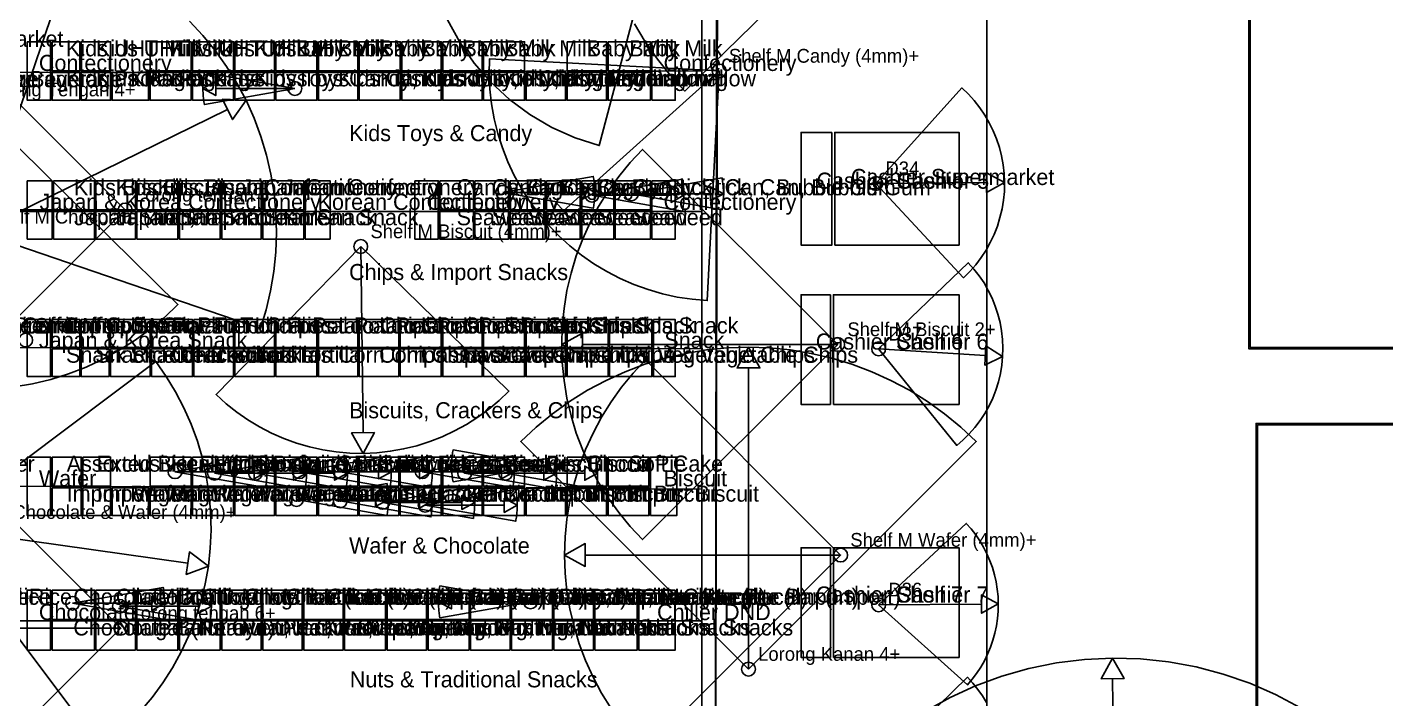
# Model space of a CAD drawing. Header units: metres. Extents: x 0 to 119, y 0 to 107.
# Drawn here: x 48.21 to 77.74, y 35.76 to 50.37 of the extents above; entities that cross this region are included whole.
import ezdxf

# ---------------------------------------------------------------- set-up
doc = ezdxf.new("R2010")
doc.units = ezdxf.units.M
for name, color, linetype, true_color in [('CAMERA_RANGE', 7, 'Continuous', 0x07c1ff), ('CAMERAS', 7, 'Continuous', 0x99d334), ('CAMERAS_PLANNED', 7, 'Continuous', 0xf8bd38), ('LABELS', 7, 'Continuous', 0xffffff), ('SHELVES', 7, 'Continuous', 0xb8a394), ('ZONES', 7, 'Continuous', 0xf8bd38)]:
    doc.layers.add(name, color=color, linetype=linetype, true_color=true_color)

msp = doc.modelspace()

# ---------------------------------------------------------------- linework, layer by layer
at = {"layer": 'CAMERA_RANGE', "color": 2}
for p, q in [((63.25, 49.417), (59.869, 46.373)), ((54.028, 49.036), (52.308, 49.036)), ((47.128, 45.919), (52.561, 48.581)), ((66.653, 46.969), (69.061, 46.99)), ((58.544, 46.778), (60.264, 46.778)), ((60.484, 46.714), (62.204, 46.714)), ((61.342, 46.746), (63.062, 46.746)), ((50.339, 46.396), (43.789, 46.396)), ((55.459, 45.601), (55.509, 41.552)), ((65.826, 43.471), (60.276, 43.471)), ((66.716, 43.375), (69.034, 43.229)), ((63.886, 36.411), (63.886, 42.961)), ((59.434, 40.831), (57.714, 40.831)), ((51.421, 40.704), (53.141, 40.704)), ((52.279, 40.672), (53.999, 40.672)), ((53.17, 40.672), (54.89, 40.672)), ((54.124, 40.704), (55.844, 40.704)), ((55.014, 40.704), (56.734, 40.704)), ((56.795, 40.704), (58.515, 40.704)), ((57.717, 40.672), (59.437, 40.672)), ((58.607, 40.672), (60.327, 40.672)), ((54.06, 40.1), (55.78, 40.1)), ((55.014, 40.068), (56.734, 40.068)), ((55.936, 40.036), (57.656, 40.036)), ((56.858, 39.973), (58.578, 39.973)), ((46.205, 39.496), (51.7, 38.714)), ((65.89, 38.891), (60.34, 38.891)), ((49.195, 37.842), (50.915, 37.842)), ((59.148, 37.874), (57.428, 37.874)), ((66.716, 37.81), (68.952, 37.826)), ((50.212, 37.778), (51.932, 37.778)), ((50.244, 37.301), (43.694, 37.301)), ((71.868, 28.652), (71.802, 36.202))]:
    msp.add_line(p, q, dxfattribs=at)
for points in [[(61.407, 50.444), (61.644, 50.052), (61.906, 49.676), (62.193, 49.318), (62.502, 48.98), (67.511, 53.869)], [(57.344, 50.526), (57.609, 50.041), (57.925, 49.588), (58.288, 49.172), (58.693, 48.797), (59.137, 48.468), (59.614, 48.189), (60.118, 47.963), (60.644, 47.794), (61.946, 52.724)], [(49.233, 52.069), (47.128, 45.919), (53.277, 43.814), (53.402, 44.22), (53.499, 44.634), (53.57, 45.054), (53.613, 45.477), (53.628, 45.902), (53.615, 46.327), (53.574, 46.751), (53.506, 47.171), (53.411, 47.585), (53.288, 47.992), (53.139, 48.391), (52.965, 48.779), (52.765, 49.154), (52.542, 49.516), (52.295, 49.863), (52.026, 50.192), (51.736, 50.503)], [(45.39, 41.446), (50.339, 46.396), (45.39, 51.346)], [(47.927, 42.546), (48.327, 42.616), (48.721, 42.711), (49.108, 42.832), (49.487, 42.979), (49.855, 43.149), (50.211, 43.344), (50.553, 43.561), (50.881, 43.8), (51.192, 44.06), (51.486, 44.34), (47.064, 48.686)], [(61.647, 34.649), (65.89, 38.891), (61.647, 43.134), (61.379, 42.847), (61.129, 42.544), (60.901, 42.225), (60.693, 41.891), (60.508, 41.545), (60.346, 41.188), (60.208, 40.82), (60.094, 40.444), (60.005, 40.062), (59.941, 39.675), (59.902, 39.284), (59.89, 38.891), (59.902, 38.499), (59.941, 38.108), (60.005, 37.721), (60.094, 37.338), (60.208, 36.963), (60.346, 36.595), (60.508, 36.238), (60.693, 35.891), (60.901, 35.558)], [(50.675, 35.493), (50.927, 35.793), (51.159, 36.11), (51.37, 36.441), (51.559, 36.786), (51.724, 37.142), (51.866, 37.508), (51.984, 37.882), (52.078, 38.263), (52.146, 38.65), (52.188, 39.041), (52.205, 39.433), (52.196, 39.825), (52.162, 40.216), (52.102, 40.604), (52.017, 40.988), (51.907, 41.365), (51.772, 41.734), (51.614, 42.093), (51.433, 42.441), (51.229, 42.777), (51.004, 43.098), (46.205, 39.496), (49.808, 34.697)], [(45.294, 32.352), (50.244, 37.301), (45.294, 42.251)], [(75.883, 35.571), (75.344, 35.857), (74.784, 36.102), (74.207, 36.302), (73.617, 36.458), (73.016, 36.569), (72.409, 36.634), (71.798, 36.651), (71.188, 36.623), (70.582, 36.548), (69.983, 36.427), (69.396, 36.26), (68.823, 36.049), (68.267, 35.796), (67.733, 35.5)], [(69.061, 35.683), (68.97, 35.83), (68.871, 35.971), (68.762, 36.106), (68.645, 36.233), (66.716, 34.344)]]:
    msp.add_lwpolyline(points, dxfattribs=at)
for points in [[(63.25, 49.417), (58.257, 49.679), (58.251, 49.352), (58.266, 49.025), (58.302, 48.7), (58.359, 48.378), (58.438, 48.06), (58.537, 47.748), (58.656, 47.443), (58.795, 47.147), (58.953, 46.861), (59.13, 46.585), (59.324, 46.322), (59.534, 46.072), (59.761, 45.836), (60.003, 45.615), (60.259, 45.411), (60.527, 45.224), (60.807, 45.055), (61.098, 44.904), (61.397, 44.773), (61.705, 44.662), (62.019, 44.571), (62.339, 44.501), (62.663, 44.452), (62.989, 44.424)], [(54.028, 49.036), (52.059, 49.383), (52.054, 49.354), (52.049, 49.325), (52.045, 49.297), (52.042, 49.268), (52.039, 49.239), (52.036, 49.21), (52.033, 49.181), (52.032, 49.152), (52.03, 49.123), (52.029, 49.094), (52.028, 49.065), (52.028, 49.036), (52.028, 49.007), (52.029, 48.977), (52.03, 48.948), (52.032, 48.919), (52.033, 48.89), (52.036, 48.861), (52.039, 48.832), (52.042, 48.803), (52.045, 48.775), (52.049, 48.746), (52.054, 48.717), (52.059, 48.688)], [(52.028, 49.036), (52.308, 48.882), (52.308, 49.19)], [(66.653, 46.969), (68.562, 44.921), (68.699, 45.058), (68.826, 45.203), (68.943, 45.358), (69.049, 45.52), (69.143, 45.688), (69.225, 45.863), (69.296, 46.044), (69.353, 46.228), (69.398, 46.416), (69.429, 46.607), (69.448, 46.8), (69.453, 46.993), (69.444, 47.186), (69.423, 47.378), (69.388, 47.569), (69.34, 47.756), (69.279, 47.94), (69.206, 48.119), (69.12, 48.292), (69.023, 48.459), (68.914, 48.619), (68.795, 48.772), (68.666, 48.915), (68.526, 49.049)], [(52.965, 48.779), (52.452, 48.803), (52.67, 48.359)], [(65.826, 43.471), (61.583, 47.713), (61.315, 47.427), (61.066, 47.123), (60.837, 46.804), (60.63, 46.471), (60.445, 46.124), (60.283, 45.767), (60.144, 45.399), (60.03, 45.024), (59.941, 44.641), (59.877, 44.254), (59.839, 43.863), (59.826, 43.471), (59.839, 43.078), (59.877, 42.687), (59.941, 42.3), (60.03, 41.918), (60.144, 41.542), (60.283, 41.174), (60.445, 40.817), (60.63, 40.471), (60.837, 40.137), (61.066, 39.818), (61.315, 39.515), (61.583, 39.228)], [(58.544, 46.778), (60.513, 46.431), (60.518, 46.459), (60.523, 46.488), (60.527, 46.517), (60.53, 46.546), (60.533, 46.575), (60.536, 46.603), (60.539, 46.632), (60.54, 46.662), (60.542, 46.691), (60.543, 46.72), (60.544, 46.749), (60.544, 46.778), (60.544, 46.807), (60.543, 46.836), (60.542, 46.865), (60.54, 46.894), (60.539, 46.923), (60.536, 46.952), (60.533, 46.981), (60.53, 47.01), (60.527, 47.039), (60.523, 47.068), (60.518, 47.096), (60.513, 47.125)], [(60.484, 46.714), (62.453, 46.367), (62.458, 46.396), (62.462, 46.424), (62.466, 46.453), (62.47, 46.482), (62.473, 46.511), (62.476, 46.54), (62.478, 46.569), (62.48, 46.598), (62.482, 46.627), (62.483, 46.656), (62.483, 46.685), (62.484, 46.714), (62.483, 46.743), (62.483, 46.772), (62.482, 46.801), (62.48, 46.83), (62.478, 46.86), (62.476, 46.889), (62.473, 46.917), (62.47, 46.946), (62.466, 46.975), (62.462, 47.004), (62.458, 47.033), (62.453, 47.061)], [(61.342, 46.746), (63.312, 46.399), (63.317, 46.427), (63.321, 46.456), (63.325, 46.485), (63.329, 46.514), (63.332, 46.543), (63.335, 46.572), (63.337, 46.601), (63.339, 46.63), (63.34, 46.659), (63.341, 46.688), (63.342, 46.717), (63.342, 46.746), (63.342, 46.775), (63.341, 46.804), (63.34, 46.833), (63.339, 46.862), (63.337, 46.891), (63.335, 46.92), (63.332, 46.949), (63.329, 46.978), (63.325, 47.007), (63.321, 47.036), (63.317, 47.065), (63.312, 47.093)], [(69.453, 46.993), (69.059, 47.205), (69.063, 46.774)], [(60.544, 46.778), (60.264, 46.932), (60.264, 46.624)], [(62.484, 46.714), (62.204, 46.868), (62.204, 46.56)], [(63.342, 46.746), (63.062, 46.9), (63.062, 46.592)], [(59.534, 46.072), (60.035, 46.189), (59.703, 46.557)], [(55.459, 45.601), (52.316, 42.381), (52.534, 42.182), (52.764, 41.998), (53.005, 41.829), (53.257, 41.677), (53.518, 41.541), (53.788, 41.423), (54.065, 41.323), (54.348, 41.241), (54.635, 41.177), (54.926, 41.133), (55.22, 41.108), (55.514, 41.102), (55.808, 41.115), (56.101, 41.147), (56.391, 41.199), (56.677, 41.269), (56.958, 41.358), (57.232, 41.465), (57.499, 41.59), (57.757, 41.732), (58.005, 41.89), (58.242, 42.065), (58.467, 42.254), (58.68, 42.458)], [(66.716, 43.375), (68.412, 41.274), (68.553, 41.396), (68.685, 41.527), (68.808, 41.668), (68.921, 41.816), (69.023, 41.972), (69.115, 42.135), (69.194, 42.303), (69.263, 42.477), (69.319, 42.655), (69.362, 42.836), (69.393, 43.02), (69.411, 43.206), (69.416, 43.392), (69.409, 43.578), (69.388, 43.764), (69.355, 43.947), (69.309, 44.128), (69.251, 44.305), (69.181, 44.478), (69.099, 44.646), (69.006, 44.807), (68.901, 44.962), (68.786, 45.109), (68.662, 45.247)], [(59.826, 43.471), (60.276, 43.223), (60.276, 43.718)], [(63.886, 36.411), (68.836, 41.361), (68.502, 41.674), (68.148, 41.964), (67.775, 42.231), (67.386, 42.473), (66.982, 42.689), (66.565, 42.878), (66.136, 43.04), (65.698, 43.172), (65.252, 43.276), (64.8, 43.351), (64.344, 43.396), (63.886, 43.411), (63.428, 43.396), (62.973, 43.351), (62.521, 43.276), (62.074, 43.172), (61.636, 43.04), (61.207, 42.878), (60.79, 42.689), (60.386, 42.473), (59.997, 42.231), (59.625, 41.964), (59.271, 41.674), (58.936, 41.361)], [(63.886, 43.411), (63.639, 42.961), (64.134, 42.961)], [(69.411, 43.206), (69.047, 43.437), (69.021, 43.022)], [(55.514, 41.102), (55.756, 41.555), (55.261, 41.548)], [(51.421, 40.704), (53.39, 40.357), (53.395, 40.385), (53.399, 40.414), (53.403, 40.443), (53.407, 40.472), (53.41, 40.501), (53.413, 40.53), (53.415, 40.559), (53.417, 40.588), (53.419, 40.617), (53.42, 40.646), (53.42, 40.675), (53.421, 40.704), (53.42, 40.733), (53.42, 40.762), (53.419, 40.791), (53.417, 40.82), (53.415, 40.849), (53.413, 40.878), (53.41, 40.907), (53.407, 40.936), (53.403, 40.965), (53.399, 40.994), (53.395, 41.023), (53.39, 41.051)], [(54.124, 40.704), (56.093, 40.357), (56.098, 40.385), (56.102, 40.414), (56.106, 40.443), (56.11, 40.472), (56.113, 40.501), (56.116, 40.53), (56.118, 40.559), (56.12, 40.588), (56.122, 40.617), (56.123, 40.646), (56.123, 40.675), (56.124, 40.704), (56.123, 40.733), (56.123, 40.762), (56.122, 40.791), (56.12, 40.82), (56.118, 40.849), (56.116, 40.878), (56.113, 40.907), (56.11, 40.936), (56.106, 40.965), (56.102, 40.994), (56.098, 41.023), (56.093, 41.051)], [(55.014, 40.704), (56.984, 40.357), (56.988, 40.385), (56.993, 40.414), (56.997, 40.443), (57, 40.472), (57.004, 40.501), (57.006, 40.53), (57.009, 40.559), (57.011, 40.588), (57.012, 40.617), (57.013, 40.646), (57.014, 40.675), (57.014, 40.704), (57.014, 40.733), (57.013, 40.762), (57.012, 40.791), (57.011, 40.82), (57.009, 40.849), (57.006, 40.878), (57.004, 40.907), (57, 40.936), (56.997, 40.965), (56.993, 40.994), (56.988, 41.023), (56.984, 41.051)], [(56.795, 40.704), (58.764, 40.357), (58.769, 40.385), (58.774, 40.414), (58.778, 40.443), (58.781, 40.472), (58.784, 40.501), (58.787, 40.53), (58.79, 40.559), (58.791, 40.588), (58.793, 40.617), (58.794, 40.646), (58.795, 40.675), (58.795, 40.704), (58.795, 40.733), (58.794, 40.762), (58.793, 40.791), (58.791, 40.82), (58.79, 40.849), (58.787, 40.878), (58.784, 40.907), (58.781, 40.936), (58.778, 40.965), (58.774, 40.994), (58.769, 41.023), (58.764, 41.051)], [(59.434, 40.831), (57.465, 41.178), (57.46, 41.15), (57.455, 41.121), (57.451, 41.092), (57.448, 41.063), (57.445, 41.034), (57.442, 41.006), (57.439, 40.977), (57.438, 40.947), (57.436, 40.918), (57.435, 40.889), (57.434, 40.86), (57.434, 40.831), (57.434, 40.802), (57.435, 40.773), (57.436, 40.744), (57.438, 40.715), (57.439, 40.686), (57.442, 40.657), (57.445, 40.628), (57.448, 40.599), (57.451, 40.57), (57.455, 40.541), (57.46, 40.513), (57.465, 40.484)], [(52.279, 40.672), (54.249, 40.325), (54.254, 40.354), (54.258, 40.382), (54.262, 40.411), (54.266, 40.44), (54.269, 40.469), (54.272, 40.498), (54.274, 40.527), (54.276, 40.556), (54.277, 40.585), (54.278, 40.614), (54.279, 40.643), (54.279, 40.672), (54.279, 40.701), (54.278, 40.73), (54.277, 40.759), (54.276, 40.788), (54.274, 40.818), (54.272, 40.847), (54.269, 40.875), (54.266, 40.904), (54.262, 40.933), (54.258, 40.962), (54.254, 40.991), (54.249, 41.019)], [(53.421, 40.704), (53.141, 40.858), (53.141, 40.55)], [(53.17, 40.672), (55.139, 40.325), (55.144, 40.354), (55.148, 40.382), (55.152, 40.411), (55.156, 40.44), (55.159, 40.469), (55.162, 40.498), (55.164, 40.527), (55.166, 40.556), (55.168, 40.585), (55.169, 40.614), (55.169, 40.643), (55.17, 40.672), (55.169, 40.701), (55.169, 40.73), (55.168, 40.759), (55.166, 40.788), (55.164, 40.818), (55.162, 40.847), (55.159, 40.875), (55.156, 40.904), (55.152, 40.933), (55.148, 40.962), (55.144, 40.991), (55.139, 41.019)], [(54.279, 40.672), (53.999, 40.826), (53.999, 40.518)], [(55.17, 40.672), (54.89, 40.826), (54.89, 40.518)], [(56.124, 40.704), (55.844, 40.858), (55.844, 40.55)], [(57.014, 40.704), (56.734, 40.858), (56.734, 40.55)], [(57.434, 40.831), (57.714, 40.677), (57.714, 40.985)], [(57.717, 40.672), (59.687, 40.325), (59.691, 40.354), (59.696, 40.382), (59.7, 40.411), (59.703, 40.44), (59.707, 40.469), (59.709, 40.498), (59.712, 40.527), (59.714, 40.556), (59.715, 40.585), (59.716, 40.614), (59.717, 40.643), (59.717, 40.672), (59.717, 40.701), (59.716, 40.73), (59.715, 40.759), (59.714, 40.788), (59.712, 40.818), (59.709, 40.847), (59.707, 40.875), (59.703, 40.904), (59.7, 40.933), (59.696, 40.962), (59.691, 40.991), (59.687, 41.019)], [(58.795, 40.704), (58.515, 40.858), (58.515, 40.55)], [(58.607, 40.672), (60.577, 40.325), (60.582, 40.354), (60.586, 40.382), (60.59, 40.411), (60.594, 40.44), (60.597, 40.469), (60.6, 40.498), (60.602, 40.527), (60.604, 40.556), (60.605, 40.585), (60.607, 40.614), (60.607, 40.643), (60.607, 40.672), (60.607, 40.701), (60.607, 40.73), (60.605, 40.759), (60.604, 40.788), (60.602, 40.818), (60.6, 40.847), (60.597, 40.875), (60.594, 40.904), (60.59, 40.933), (60.586, 40.962), (60.582, 40.991), (60.577, 41.019)], [(59.717, 40.672), (59.437, 40.826), (59.437, 40.518)], [(60.607, 40.672), (60.327, 40.826), (60.327, 40.518)], [(54.06, 40.1), (56.03, 39.753), (56.034, 39.781), (56.039, 39.81), (56.043, 39.839), (56.046, 39.868), (56.05, 39.897), (56.052, 39.925), (56.055, 39.954), (56.057, 39.984), (56.058, 40.013), (56.059, 40.042), (56.06, 40.071), (56.06, 40.1), (56.06, 40.129), (56.059, 40.158), (56.058, 40.187), (56.057, 40.216), (56.055, 40.245), (56.052, 40.274), (56.05, 40.303), (56.046, 40.332), (56.043, 40.361), (56.039, 40.39), (56.034, 40.418), (56.03, 40.447)], [(55.014, 40.068), (56.984, 39.721), (56.988, 39.749), (56.993, 39.778), (56.997, 39.807), (57, 39.836), (57.004, 39.865), (57.006, 39.894), (57.009, 39.923), (57.011, 39.952), (57.012, 39.981), (57.013, 40.01), (57.014, 40.039), (57.014, 40.068), (57.014, 40.097), (57.013, 40.126), (57.012, 40.155), (57.011, 40.184), (57.009, 40.213), (57.006, 40.242), (57.004, 40.271), (57, 40.3), (56.997, 40.329), (56.993, 40.358), (56.988, 40.387), (56.984, 40.415)], [(56.06, 40.1), (55.78, 40.254), (55.78, 39.946)], [(55.936, 40.036), (57.906, 39.689), (57.911, 39.718), (57.915, 39.746), (57.919, 39.775), (57.923, 39.804), (57.926, 39.833), (57.929, 39.862), (57.931, 39.891), (57.933, 39.92), (57.934, 39.949), (57.935, 39.978), (57.936, 40.007), (57.936, 40.036), (57.936, 40.065), (57.935, 40.094), (57.934, 40.123), (57.933, 40.152), (57.931, 40.182), (57.929, 40.211), (57.926, 40.239), (57.923, 40.268), (57.919, 40.297), (57.915, 40.326), (57.911, 40.355), (57.906, 40.383)], [(57.014, 40.068), (56.734, 40.222), (56.734, 39.914)], [(56.858, 39.973), (58.828, 39.625), (58.833, 39.654), (58.837, 39.683), (58.841, 39.712), (58.845, 39.74), (58.848, 39.769), (58.851, 39.798), (58.853, 39.827), (58.855, 39.856), (58.856, 39.885), (58.858, 39.914), (58.858, 39.944), (58.858, 39.973), (58.858, 40.002), (58.858, 40.031), (58.856, 40.06), (58.855, 40.089), (58.853, 40.118), (58.851, 40.147), (58.848, 40.176), (58.845, 40.205), (58.841, 40.234), (58.837, 40.262), (58.833, 40.291), (58.828, 40.32)], [(57.936, 40.036), (57.656, 40.19), (57.656, 39.882)], [(58.858, 39.973), (58.578, 40.127), (58.578, 39.819)], [(66.716, 37.81), (68.646, 36.067), (68.75, 36.19), (68.846, 36.318), (68.934, 36.453), (69.013, 36.592), (69.084, 36.736), (69.146, 36.885), (69.199, 37.037), (69.242, 37.191), (69.275, 37.349), (69.299, 37.508), (69.312, 37.668), (69.316, 37.828), (69.31, 37.989), (69.294, 38.149), (69.268, 38.307), (69.233, 38.464), (69.188, 38.618), (69.133, 38.769), (69.069, 38.917), (68.996, 39.06), (68.915, 39.199), (68.825, 39.332), (68.727, 39.459), (68.621, 39.58)], [(59.89, 38.891), (60.34, 38.644), (60.34, 39.139)], [(52.146, 38.65), (51.735, 38.959), (51.665, 38.469)], [(49.195, 37.842), (51.164, 37.495), (51.169, 37.523), (51.173, 37.552), (51.177, 37.581), (51.181, 37.61), (51.184, 37.639), (51.187, 37.668), (51.189, 37.697), (51.191, 37.726), (51.193, 37.755), (51.194, 37.784), (51.194, 37.813), (51.195, 37.842), (51.194, 37.871), (51.194, 37.9), (51.193, 37.929), (51.191, 37.958), (51.189, 37.987), (51.187, 38.016), (51.184, 38.045), (51.181, 38.074), (51.177, 38.103), (51.173, 38.132), (51.169, 38.161), (51.164, 38.189)], [(50.212, 37.778), (52.182, 37.431), (52.187, 37.46), (52.191, 37.489), (52.195, 37.517), (52.199, 37.546), (52.202, 37.575), (52.205, 37.604), (52.207, 37.633), (52.209, 37.662), (52.21, 37.691), (52.211, 37.72), (52.212, 37.749), (52.212, 37.778), (52.212, 37.807), (52.211, 37.837), (52.21, 37.866), (52.209, 37.895), (52.207, 37.924), (52.205, 37.953), (52.202, 37.982), (52.199, 38.011), (52.195, 38.039), (52.191, 38.068), (52.187, 38.097), (52.182, 38.126)], [(59.148, 37.874), (57.178, 38.221), (57.174, 38.192), (57.169, 38.164), (57.165, 38.135), (57.162, 38.106), (57.158, 38.077), (57.156, 38.048), (57.153, 38.019), (57.151, 37.99), (57.15, 37.961), (57.149, 37.932), (57.148, 37.903), (57.148, 37.874), (57.148, 37.845), (57.149, 37.816), (57.15, 37.787), (57.151, 37.758), (57.153, 37.728), (57.156, 37.699), (57.158, 37.671), (57.162, 37.642), (57.165, 37.613), (57.169, 37.584), (57.174, 37.555), (57.178, 37.527)], [(51.195, 37.842), (50.915, 37.996), (50.915, 37.688)], [(52.212, 37.778), (51.932, 37.932), (51.932, 37.624)], [(57.148, 37.874), (57.428, 37.72), (57.428, 38.028)], [(69.316, 37.828), (68.951, 38.026), (68.954, 37.626)], [(71.798, 36.651), (71.555, 36.199), (72.05, 36.204)]]:
    msp.add_lwpolyline(points, close=True, dxfattribs=at)
at = {"layer": 'CAMERAS', "true_color": 0x99d334}
for centre in [(54.028, 49.036), (66.653, 46.969), (58.544, 46.778), (60.484, 46.714), (61.342, 46.746), (66.716, 43.375), (51.421, 40.704), (52.279, 40.672), (53.17, 40.672), (54.124, 40.704), (55.014, 40.704), (56.795, 40.704), (57.717, 40.672), (58.607, 40.672), (59.434, 40.831), (54.06, 40.1), (55.014, 40.068), (55.936, 40.036), (56.858, 39.973), (49.195, 37.842), (50.212, 37.778), (59.148, 37.874), (66.716, 37.81)]:
    msp.add_circle(centre, 0.15, dxfattribs=at)
at = {"layer": 'CAMERAS_PLANNED', "true_color": 0xf8bd38}
for centre in [(63.25, 49.417), (50.339, 46.396), (55.459, 45.601), (48.177, 43.566), (65.826, 43.471), (65.89, 38.891), (50.244, 37.301), (63.886, 36.411)]:
    msp.add_circle(centre, 0.15, dxfattribs=at)
at = {"layer": 'SHELVES', "true_color": 0x99d334}
for points in [[(48.209, 50.053), (48.718, 50.053), (48.718, 48.781), (48.209, 48.781), (48.209, 50.053)], [(48.749, 50.053), (48.749, 49.417), (49.354, 49.417), (49.354, 50.053), (48.749, 50.053)], [(49.385, 50.053), (49.385, 49.417), (50.021, 49.417), (50.021, 50.053), (49.385, 50.053)], [(50.88, 50.053), (50.88, 49.417), (51.77, 49.417), (51.77, 50.053), (50.88, 50.053)], [(51.802, 50.053), (51.802, 49.417), (52.693, 49.417), (52.693, 50.053), (51.802, 50.053)], [(52.724, 50.053), (52.724, 49.417), (53.583, 49.417), (53.583, 50.053), (52.724, 50.053)], [(53.615, 50.053), (53.615, 49.417), (54.505, 49.417), (54.505, 50.053), (53.615, 50.053)], [(54.537, 50.053), (54.537, 49.417), (55.396, 49.417), (55.396, 50.053), (54.537, 50.053)], [(55.427, 50.053), (55.427, 49.417), (56.318, 49.417), (56.318, 50.053), (55.427, 50.053)], [(56.35, 50.053), (56.35, 49.417), (57.208, 49.417), (57.208, 50.053), (56.35, 50.053)], [(57.24, 50.053), (57.24, 49.417), (58.099, 49.417), (58.099, 50.053), (57.24, 50.053)], [(58.13, 50.053), (58.13, 49.417), (59.021, 49.417), (59.021, 50.053), (58.13, 50.053)], [(59.943, 50.053), (59.943, 49.417), (60.802, 49.417), (60.802, 50.053), (59.943, 50.053)], [(60.833, 50.053), (60.833, 49.417), (61.756, 49.417), (61.756, 50.053), (60.833, 50.053)], [(61.787, 48.781), (61.787, 50.053), (62.296, 50.053), (62.296, 48.781), (61.787, 48.781)], [(48.749, 49.385), (48.749, 48.781), (49.354, 48.781), (49.354, 49.385), (48.749, 49.385)], [(49.385, 49.385), (49.385, 48.781), (50.021, 48.781), (50.021, 49.385), (49.385, 49.385)], [(50.053, 49.385), (50.053, 48.781), (50.848, 48.781), (50.848, 49.385), (50.053, 49.385)], [(50.88, 49.385), (50.88, 48.781), (51.77, 48.781), (51.77, 49.385), (50.88, 49.385)], [(51.802, 49.385), (51.802, 48.781), (52.693, 48.781), (52.693, 49.385), (51.802, 49.385)], [(52.724, 49.385), (52.724, 48.781), (53.583, 48.781), (53.583, 49.385), (52.724, 49.385)], [(54.537, 49.385), (54.537, 48.781), (55.396, 48.781), (55.396, 49.385), (54.537, 49.385)], [(55.427, 49.385), (55.427, 48.781), (56.318, 48.781), (56.318, 49.385), (55.427, 49.385)], [(56.35, 49.385), (56.35, 48.781), (57.208, 48.781), (57.208, 49.385), (56.35, 49.385)], [(57.24, 49.385), (57.24, 48.781), (58.099, 48.781), (58.099, 49.385), (57.24, 49.385)], [(58.13, 49.385), (58.13, 48.781), (59.021, 48.781), (59.021, 49.385), (58.13, 49.385)], [(59.053, 49.385), (59.053, 48.781), (59.911, 48.781), (59.911, 49.385), (59.053, 49.385)], [(59.943, 49.385), (59.943, 48.781), (60.802, 48.781), (60.802, 49.385), (59.943, 49.385)], [(60.833, 49.385), (60.833, 48.781), (61.756, 48.781), (61.756, 49.385), (60.833, 49.385)], [(65.699, 48.082), (65.699, 45.633), (65.031, 45.633), (65.031, 48.082), (65.699, 48.082)], [(48.209, 47.032), (48.749, 47.032), (48.749, 45.76), (48.209, 45.76), (48.209, 47.032)], [(48.781, 47.032), (48.781, 46.396), (49.672, 46.396), (49.672, 47.032), (48.781, 47.032)], [(49.703, 47.032), (49.703, 46.396), (50.562, 46.396), (50.562, 47.032), (49.703, 47.032)], [(50.594, 47.032), (50.594, 46.396), (51.484, 46.396), (51.484, 47.032), (50.594, 47.032)], [(51.516, 47.032), (51.516, 46.396), (52.406, 46.396), (52.406, 47.032), (51.516, 47.032)], [(52.438, 47.032), (52.438, 46.396), (53.297, 46.396), (53.297, 47.032), (52.438, 47.032)], [(53.329, 47.032), (53.329, 46.396), (54.219, 46.396), (54.219, 47.032), (53.329, 47.032)], [(54.251, 47.032), (54.791, 47.032), (54.791, 45.76), (54.251, 45.76), (54.251, 47.032)], [(56.636, 47.032), (57.145, 47.032), (57.145, 45.76), (56.636, 45.76), (56.636, 47.032)], [(57.176, 47.032), (57.176, 46.396), (57.908, 46.396), (57.908, 47.032), (57.176, 47.032)], [(58.703, 47.032), (58.703, 46.396), (59.466, 46.396), (59.466, 47.032), (58.703, 47.032)], [(60.992, 47.032), (60.992, 46.396), (61.756, 46.396), (61.756, 47.032), (60.992, 47.032)], [(61.787, 47.032), (62.296, 47.032), (62.296, 45.76), (61.787, 45.76), (61.787, 47.032)], [(48.781, 46.364), (48.781, 45.76), (49.672, 45.76), (49.672, 46.364), (48.781, 46.364)], [(49.703, 46.364), (49.703, 45.76), (50.562, 45.76), (50.562, 46.364), (49.703, 46.364)], [(50.594, 46.364), (50.594, 45.76), (51.484, 45.76), (51.484, 46.364), (50.594, 46.364)], [(51.516, 46.364), (51.516, 45.76), (52.406, 45.76), (52.406, 46.364), (51.516, 46.364)], [(52.438, 46.364), (52.438, 45.76), (53.297, 45.76), (53.297, 46.364), (52.438, 46.364)], [(53.329, 46.364), (53.329, 45.76), (54.219, 45.76), (54.219, 46.364), (53.329, 46.364)], [(57.176, 46.364), (57.176, 45.76), (57.908, 45.76), (57.908, 46.364), (57.176, 46.364)], [(57.94, 46.364), (57.94, 45.76), (58.671, 45.76), (58.671, 46.364), (57.94, 46.364)], [(58.703, 46.364), (58.703, 45.76), (59.466, 45.76), (59.466, 46.364), (58.703, 46.364)], [(59.498, 46.364), (59.498, 45.76), (60.229, 45.76), (60.229, 46.364), (59.498, 46.364)], [(60.261, 46.364), (60.261, 45.76), (60.961, 45.76), (60.961, 46.364), (60.261, 46.364)], [(60.992, 46.364), (60.992, 45.76), (61.756, 45.76), (61.756, 46.364), (60.992, 46.364)], [(65.667, 44.552), (65.667, 42.167), (65.031, 42.167), (65.031, 44.552), (65.667, 44.552)], [(48.209, 44.011), (48.718, 44.011), (48.718, 42.771), (48.209, 42.771), (48.209, 44.011)], [(48.749, 44.011), (48.749, 43.407), (49.354, 43.407), (49.354, 44.011), (48.749, 44.011)], [(49.385, 44.011), (49.385, 43.407), (49.99, 43.407), (49.99, 44.011), (49.385, 44.011)], [(50.021, 44.011), (50.021, 43.407), (50.88, 43.407), (50.88, 44.011), (50.021, 44.011)], [(50.912, 44.011), (50.912, 43.407), (51.802, 43.407), (51.802, 44.011), (50.912, 44.011)], [(51.834, 44.011), (51.834, 43.407), (52.693, 43.407), (52.693, 44.011), (51.834, 44.011)], [(52.724, 44.011), (52.724, 43.407), (53.583, 43.407), (53.583, 44.011), (52.724, 44.011)], [(53.615, 44.011), (53.615, 43.407), (54.505, 43.407), (54.505, 44.011), (53.615, 44.011)], [(54.537, 44.011), (54.537, 43.407), (55.396, 43.407), (55.396, 44.011), (54.537, 44.011)], [(55.427, 44.011), (55.427, 43.407), (56.286, 43.407), (56.286, 44.011), (55.427, 44.011)], [(56.318, 44.011), (56.318, 43.407), (57.208, 43.407), (57.208, 44.011), (56.318, 44.011)], [(57.24, 44.011), (57.24, 43.407), (58.099, 43.407), (58.099, 44.011), (57.24, 44.011)], [(58.13, 44.011), (58.13, 43.407), (59.021, 43.407), (59.021, 44.011), (58.13, 44.011)], [(59.053, 44.011), (59.053, 43.407), (59.911, 43.407), (59.911, 44.011), (59.053, 44.011)], [(59.943, 44.011), (59.943, 43.407), (60.833, 43.407), (60.833, 44.011), (59.943, 44.011)], [(60.865, 44.011), (60.865, 43.407), (61.787, 43.407), (61.787, 44.011), (60.865, 44.011)], [(61.819, 44.011), (61.819, 42.771), (62.296, 42.771), (62.296, 44.011), (61.819, 44.011)], [(48.749, 43.375), (48.749, 42.771), (49.354, 42.771), (49.354, 43.375), (48.749, 43.375)], [(49.385, 43.375), (49.385, 42.771), (49.99, 42.771), (49.99, 43.375), (49.385, 43.375)], [(50.021, 43.375), (50.021, 42.771), (50.88, 42.771), (50.88, 43.375), (50.021, 43.375)], [(50.912, 43.375), (50.912, 42.771), (51.802, 42.771), (51.802, 43.375), (50.912, 43.375)], [(51.834, 43.375), (51.834, 42.771), (52.693, 42.771), (52.693, 43.375), (51.834, 43.375)], [(52.724, 43.375), (52.724, 42.771), (53.583, 42.771), (53.583, 43.375), (52.724, 43.375)], [(53.615, 43.375), (53.615, 42.771), (54.505, 42.771), (54.505, 43.375), (53.615, 43.375)], [(54.537, 43.375), (54.537, 42.771), (55.396, 42.771), (55.396, 43.375), (54.537, 43.375)], [(55.427, 43.375), (55.427, 42.771), (56.286, 42.771), (56.286, 43.375), (55.427, 43.375)], [(56.318, 43.375), (56.318, 42.771), (57.208, 42.771), (57.208, 43.375), (56.318, 43.375)], [(57.24, 43.375), (57.24, 42.771), (58.099, 42.771), (58.099, 43.375), (57.24, 43.375)], [(58.13, 43.375), (58.13, 42.771), (59.021, 42.771), (59.021, 43.375), (58.13, 43.375)], [(59.053, 43.375), (59.053, 42.771), (59.911, 42.771), (59.911, 43.375), (59.053, 43.375)], [(59.943, 43.375), (59.943, 42.771), (60.833, 42.771), (60.833, 43.375), (59.943, 43.375)], [(60.865, 43.375), (60.865, 42.771), (61.787, 42.771), (61.787, 43.375), (60.865, 43.375)], [(48.209, 41.022), (48.718, 41.022), (48.718, 39.75), (48.209, 39.75), (48.209, 41.022)], [(48.749, 41.022), (48.749, 40.386), (49.385, 40.386), (49.385, 41.022), (48.749, 41.022)], [(49.417, 41.022), (49.417, 40.386), (50.021, 40.386), (50.021, 41.022), (49.417, 41.022)], [(55.427, 41.022), (55.427, 40.386), (56.286, 40.386), (56.286, 41.022), (55.427, 41.022)], [(59.943, 41.022), (59.943, 40.386), (60.802, 40.386), (60.802, 41.022), (59.943, 41.022)], [(60.833, 41.022), (60.833, 40.386), (61.724, 40.386), (61.724, 41.022), (60.833, 41.022)], [(61.756, 39.75), (61.756, 41.022), (62.328, 41.022), (62.328, 39.75), (61.756, 39.75)], [(48.749, 40.354), (48.749, 39.75), (49.385, 39.75), (49.385, 40.354), (48.749, 40.354)], [(49.417, 40.354), (49.417, 39.75), (50.021, 39.75), (50.021, 40.354), (49.417, 40.354)], [(50.053, 40.354), (50.053, 39.75), (50.848, 39.75), (50.848, 40.354), (50.053, 40.354)], [(50.88, 40.354), (50.88, 39.75), (51.77, 39.75), (51.77, 40.354), (50.88, 40.354)], [(51.802, 40.354), (51.802, 39.75), (52.693, 39.75), (52.693, 40.354), (51.802, 40.354)], [(52.724, 40.354), (52.724, 39.75), (53.583, 39.75), (53.583, 40.354), (52.724, 40.354)], [(57.24, 40.354), (57.24, 39.75), (58.099, 39.75), (58.099, 40.354), (57.24, 40.354)], [(58.13, 40.354), (58.13, 39.75), (59.021, 39.75), (59.021, 40.354), (58.13, 40.354)], [(59.053, 40.354), (59.053, 39.75), (59.911, 39.75), (59.911, 40.354), (59.053, 40.354)], [(59.943, 40.354), (59.943, 39.75), (60.802, 39.75), (60.802, 40.354), (59.943, 40.354)], [(60.833, 40.354), (60.833, 39.75), (61.724, 39.75), (61.724, 40.354), (60.833, 40.354)], [(65.667, 39.05), (65.667, 36.665), (65.031, 36.665), (65.031, 39.05), (65.667, 39.05)], [(48.209, 38.128), (48.209, 36.824), (48.718, 36.824), (48.718, 38.128), (48.209, 38.128)], [(50.594, 38.128), (50.594, 37.492), (51.484, 37.492), (51.484, 38.128), (50.594, 38.128)], [(51.516, 38.128), (51.516, 37.492), (52.406, 37.492), (52.406, 38.128), (51.516, 38.128)], [(52.438, 38.128), (52.438, 37.492), (53.297, 37.492), (53.297, 38.128), (52.438, 38.128)], [(53.329, 38.128), (53.329, 37.492), (54.187, 37.492), (54.187, 38.128), (53.329, 38.128)], [(54.219, 38.128), (54.219, 37.492), (55.078, 37.492), (55.078, 38.128), (54.219, 38.128)], [(55.109, 38.128), (55.109, 37.492), (56, 37.492), (56, 38.128), (55.109, 38.128)], [(56.032, 38.128), (56.032, 37.492), (56.89, 37.492), (56.89, 38.128), (56.032, 38.128)], [(56.922, 38.128), (56.922, 37.492), (57.812, 37.492), (57.812, 38.128), (56.922, 38.128)], [(57.844, 38.128), (57.844, 37.492), (58.703, 37.492), (58.703, 38.128), (57.844, 38.128)], [(59.657, 38.128), (59.657, 37.492), (60.515, 37.492), (60.515, 38.128), (59.657, 38.128)], [(60.547, 38.128), (60.547, 37.492), (61.469, 37.492), (61.469, 38.128), (60.547, 38.128)], [(62.296, 38.128), (62.296, 36.824), (61.501, 36.824), (61.501, 38.128), (62.296, 38.128)], [(48.749, 37.46), (48.749, 36.824), (49.672, 36.824), (49.672, 37.46), (48.749, 37.46)], [(49.703, 37.46), (49.703, 36.824), (50.562, 36.824), (50.562, 37.46), (49.703, 37.46)], [(50.594, 37.46), (50.594, 36.824), (51.484, 36.824), (51.484, 37.46), (50.594, 37.46)], [(51.516, 37.46), (51.516, 36.824), (52.406, 36.824), (52.406, 37.46), (51.516, 37.46)], [(52.438, 37.46), (52.438, 36.824), (53.297, 36.824), (53.297, 37.46), (52.438, 37.46)], [(53.329, 37.46), (53.329, 36.824), (54.187, 36.824), (54.187, 37.46), (53.329, 37.46)], [(54.219, 37.46), (54.219, 36.824), (55.078, 36.824), (55.078, 37.46), (54.219, 37.46)], [(55.109, 37.46), (55.109, 36.824), (56, 36.824), (56, 37.46), (55.109, 37.46)], [(56.032, 37.46), (56.032, 36.824), (56.89, 36.824), (56.89, 37.46), (56.032, 37.46)], [(56.922, 37.46), (56.922, 36.824), (57.812, 36.824), (57.812, 37.46), (56.922, 37.46)], [(57.844, 37.46), (57.844, 36.824), (58.703, 36.824), (58.703, 37.46), (57.844, 37.46)], [(58.735, 37.46), (58.735, 36.824), (59.625, 36.824), (59.625, 37.46), (58.735, 37.46)], [(59.657, 37.46), (59.657, 36.824), (60.515, 36.824), (60.515, 37.46), (59.657, 37.46)], [(60.547, 37.46), (60.547, 36.824), (61.469, 36.824), (61.469, 37.46), (60.547, 37.46)]]:
    msp.add_lwpolyline(points, close=True, dxfattribs=at)
at = {"layer": 'SHELVES', "true_color": 0x1306e3}
for points in [[(53.615, 49.385), (53.615, 48.781), (54.505, 48.781), (54.505, 49.385), (53.615, 49.385)], [(57.94, 47.032), (57.94, 46.396), (58.671, 46.396), (58.671, 47.032), (57.94, 47.032)], [(59.498, 47.032), (59.498, 46.396), (60.229, 46.396), (60.229, 47.032), (59.498, 47.032)], [(60.261, 47.032), (60.261, 46.396), (60.961, 46.396), (60.961, 47.032), (60.261, 47.032)], [(50.88, 41.022), (50.88, 40.386), (51.77, 40.386), (51.77, 41.022), (50.88, 41.022)], [(51.802, 41.022), (51.802, 40.386), (52.693, 40.386), (52.693, 41.022), (51.802, 41.022)], [(52.724, 41.022), (52.724, 40.386), (53.583, 40.386), (53.583, 41.022), (52.724, 41.022)], [(53.615, 41.022), (53.615, 40.386), (54.505, 40.386), (54.505, 41.022), (53.615, 41.022)], [(54.537, 41.022), (54.537, 40.386), (55.396, 40.386), (55.396, 41.022), (54.537, 41.022)], [(56.318, 41.022), (56.318, 40.386), (57.208, 40.386), (57.208, 41.022), (56.318, 41.022)], [(57.24, 41.022), (57.24, 40.386), (58.099, 40.386), (58.099, 41.022), (57.24, 41.022)], [(58.13, 41.022), (58.13, 40.386), (59.021, 40.386), (59.021, 41.022), (58.13, 41.022)], [(53.615, 40.354), (53.615, 39.75), (54.505, 39.75), (54.505, 40.354), (53.615, 40.354)], [(54.537, 40.354), (54.537, 39.75), (55.396, 39.75), (55.396, 40.354), (54.537, 40.354)], [(55.427, 40.354), (55.427, 39.75), (56.286, 39.75), (56.286, 40.354), (55.427, 40.354)], [(56.318, 40.354), (56.318, 39.75), (57.208, 39.75), (57.208, 40.354), (56.318, 40.354)], [(48.749, 38.128), (48.749, 37.492), (49.672, 37.492), (49.672, 38.128), (48.749, 38.128)], [(49.703, 38.128), (49.703, 37.492), (50.562, 37.492), (50.562, 38.128), (49.703, 38.128)], [(58.735, 38.128), (58.735, 37.492), (59.625, 37.492), (59.625, 38.128), (58.735, 38.128)]]:
    msp.add_lwpolyline(points, close=True, dxfattribs=at)
at = {"layer": 'ZONES', "true_color": 0x47e0fd}
for points in [[(86.146, 85.955), (77.338, 85.924), (77.338, 85.542), (71.359, 85.51), (71.391, 73.14), (69.101, 73.14), (69.07, 57.653), (69.07, 42.707), (69.07, 13.292), (69.07, 13.292), (79.214, 13.292)], [(96.863, 43.375), (74.762, 43.375), (74.762, 70.532), (96.831, 70.501)], [(85.733, 20.638), (74.921, 20.606), (74.921, 41.753), (82.616, 41.753)]]:
    msp.add_lwpolyline(points, dxfattribs=at)
at = {"layer": 'ZONES', "true_color": 0xb8a394}
for points in [[(69.101, 73.172), (69.038, 67.225), (63.25, 67.193), (63.155, 26.744), (23.532, 26.712), (23.532, 73.172), (69.101, 73.172)], [(74.794, 70.501), (104.05, 70.501), (104.05, 43.407), (74.794, 43.407), (74.794, 70.501)], [(63.218, 67.13), (69.07, 67.13), (69.07, 26.744), (63.155, 26.744), (63.218, 67.13)], [(74.953, 41.722), (81.917, 41.722), (81.917, 20.638), (74.953, 20.638), (74.953, 41.722)]]:
    msp.add_lwpolyline(points, close=True, dxfattribs=at)
at = {"layer": 'ZONES', "true_color": 0xed3a7c}
for points in [[(47.541, 52.406), (62.869, 52.406), (62.869, 49.417), (47.541, 49.385), (47.541, 52.406)], [(47.541, 49.385), (62.869, 49.417), (62.869, 46.364), (47.541, 46.364), (47.541, 49.385)], [(47.541, 46.364), (62.869, 46.364), (62.869, 43.375), (47.541, 43.407), (47.541, 46.364)], [(47.541, 43.407), (62.869, 43.375), (62.869, 40.322), (47.541, 40.386), (47.541, 43.407)], [(47.541, 40.386), (62.869, 40.322), (62.869, 37.46), (47.573, 37.46), (47.541, 40.386)], [(47.573, 37.46), (62.869, 37.46), (62.869, 34.567), (47.573, 34.567), (47.573, 37.46)]]:
    msp.add_lwpolyline(points, close=True, dxfattribs=at)
at = {"layer": 'ZONES', "true_color": 0xf8bd38}
for points in [[(65.762, 45.633), (68.465, 45.633), (68.465, 48.082), (65.762, 48.082), (65.762, 45.633)], [(65.731, 42.167), (68.465, 42.167), (68.465, 44.552), (65.731, 44.552), (65.731, 42.167)], [(65.731, 36.665), (68.465, 36.665), (68.465, 39.05), (65.731, 39.05), (65.731, 36.665)]]:
    msp.add_lwpolyline(points, close=True, dxfattribs=at)

# ---------------------------------------------------------------- texts
at = {"layer": 'LABELS', "true_color": 0xffffff}
for s, height, p in [('Supermarket', 0.35, (46.317, 49.942)), ('Kids UHT Milk', 0.35, (49.052, 49.735)), ('Kids UHT Milk', 0.35, (49.703, 49.735)), ('Kids UHT Milk', 0.35, (51.325, 49.735)), ('Kids UHT Milk', 0.35, (52.247, 49.735)), ('Kids UHT Milk', 0.35, (53.154, 49.735)), ('Baby Milk', 0.35, (54.06, 49.735)), ('Baby Milk', 0.35, (54.966, 49.735)), ('Baby Milk', 0.35, (55.873, 49.735)), ('Baby Milk', 0.35, (56.779, 49.735)), ('Baby Milk', 0.35, (57.669, 49.735)), ('Baby Milk', 0.35, (58.576, 49.735)), ('Baby Milk', 0.35, (60.372, 49.735)), ('Baby Milk', 0.35, (61.295, 49.735)), ('Shelf M Candy (4mm)+', 0.3, (63.46, 49.597)), ('Confectionery', 0.35, (48.463, 49.417)), ('Confectionery', 0.35, (62.042, 49.417)), ('Japan & Korea Beverage', 0.35, (43.232, 49.067)), ('Japan & Korea Beverage', 0.35, (44.123, 49.067)), ('Japan & Korea Beverage', 0.35, (45.045, 49.067)), ('Kids Package', 0.35, (49.052, 49.083)), ('Kids Package', 0.35, (49.703, 49.083)), ('Kids Package', 0.35, (50.451, 49.083)), ('Kids Toys', 0.35, (51.325, 49.083)), ('Kids Toys', 0.35, (52.247, 49.083)), ('Kids Toys', 0.35, (53.154, 49.083)), ('Toys Candy, Kids Choco Character', 0.35, (54.06, 49.083)), ('Kids Candy', 0.35, (54.966, 49.083)), ('Kids Candy', 0.35, (55.873, 49.083)), ('Kids Jelly, Pudding', 0.35, (56.779, 49.083)), ('Kids Jelly, Pudding', 0.35, (57.669, 49.083)), ('Kids Jelly, Pudding', 0.35, (58.576, 49.083)), ('Kids Jelly, Pudding', 0.35, (59.482, 49.083)), ('Marshmallow', 0.35, (60.372, 49.083)), ('Marshmallow', 0.35, (61.295, 49.083)), ('Lorong Tengah 4+', 0.3, (47.274, 48.866)), ('Kids Toys & Candy', 0.35, (55.205, 47.891)), ('Cashier Supermarket', 0.35, (66.112, 46.937)), ('D34', 0.3, (66.863, 47.149)), ('Kids Biscuit', 0.35, (49.226, 46.714)), ('Kids Biscuit', 0.35, (50.133, 46.714)), ('Kids Biscuit', 0.35, (51.039, 46.714)), ('Japan Confectionery', 0.35, (51.961, 46.714)), ('Japan Confectionery', 0.35, (52.868, 46.714)), ('Japan Confectionery', 0.35, (53.774, 46.714)), ('Candy Bag', 0.35, (57.542, 46.714)), ('Candy Bag', 0.35, (58.305, 46.714)), ('Candy Bag', 0.35, (59.084, 46.714)), ('Candy Bag', 0.35, (59.864, 46.714)), ('Candy Stick, Can, Bubble Gum', 0.35, (60.611, 46.714)), ('Candy Stick, Can, Bubble Gum', 0.35, (61.374, 46.714)), ('Cashier Shelf 5', 0.35, (65.365, 46.857)), ('Cashier 5', 0.35, (67.114, 46.857)), ('Japan & Korea Confectionery', 0.35, (48.479, 46.396)), ('Lorong tengah 5+', 0.3, (50.549, 46.576)), ('Korean Confectionery', 0.35, (54.521, 46.396)), ('Confectionery', 0.35, (56.89, 46.396)), ('Confectionery', 0.35, (62.042, 46.396)), ('Shelf M Chocolate (4mm)+', 0.3, (47.338, 46.099)), ('Japan Snack', 0.35, (49.226, 46.062)), ('Japan Snack', 0.35, (50.133, 46.062)), ('Japan Snack', 0.35, (51.039, 46.062)), ('Japan Snack', 0.35, (51.961, 46.062)), ('Korean Snack', 0.35, (52.868, 46.062)), ('Korean Snack', 0.35, (53.774, 46.062)), ('Seaweed', 0.35, (57.542, 46.062)), ('Seaweed', 0.35, (58.305, 46.062)), ('Seaweed', 0.35, (59.084, 46.062)), ('Seaweed', 0.35, (59.864, 46.062)), ('Seaweed', 0.35, (60.611, 46.062)), ('Seaweed', 0.35, (61.374, 46.062)), ('Shelf M Biscuit (4mm)+', 0.3, (55.669, 45.781)), ('Chips & Import Snacks', 0.35, (55.205, 44.87)), ('Coffee Bean, Premium Coffee', 0.35, (42.326, 43.709)), ('Coffee Bean, Premium Coffee', 0.35, (43.232, 43.709)), ('Coffee Bean, Premium Coffee', 0.35, (44.123, 43.709)), ('Coffee Bean, Premium Coffee', 0.35, (45.045, 43.709)), ('Shelf M Nipis Madu+', 0.3, (48.387, 43.746)), ('Import Snack', 0.35, (49.052, 43.709)), ('Import Snack', 0.35, (49.688, 43.709)), ('Import Potato Chips', 0.35, (50.451, 43.709)), ('Potato Tub', 0.35, (51.357, 43.709)), ('French Fries', 0.35, (52.263, 43.709)), ('Local Potato Chips', 0.35, (53.154, 43.709)), ('Local Potato Chips', 0.35, (54.06, 43.709)), ('Local Potato Chips', 0.35, (54.966, 43.709)), ('Local Potato Chips', 0.35, (55.857, 43.709)), ('Local Potato Chips', 0.35, (56.763, 43.709)), ('Local Potato Chips', 0.35, (57.669, 43.709)), ('Extruded', 0.35, (58.576, 43.709)), ('Kids Snack', 0.35, (59.482, 43.709)), ('Kids Snack', 0.35, (60.388, 43.709)), ('Kids Snack', 0.35, (61.326, 43.709)), ('Japan & Korea Snack', 0.35, (48.463, 43.391)), ('Snack', 0.35, (62.058, 43.391)), ('Cashier Shelf 6', 0.35, (65.349, 43.359)), ('Shelf M Biscuit 2+', 0.3, (66.036, 43.651)), ('D37', 0.3, (66.926, 43.555)), ('Cashier 6', 0.35, (67.098, 43.359)), ('Snack Rice Crackers', 0.35, (49.052, 43.073)), ('Snack Rice Crackers', 0.35, (49.688, 43.073)), ('Snack Rice Crackers', 0.35, (50.451, 43.073)), ('Other Snack', 0.35, (51.357, 43.073)), ('Tortilla', 0.35, (52.263, 43.073)), ('Tortilla', 0.35, (53.154, 43.073)), ('Tortilla', 0.35, (54.06, 43.073)), ('Corn Chips Snack', 0.35, (54.966, 43.073)), ('Corn Chips Snack', 0.35, (55.857, 43.073)), ('Cassava Chips', 0.35, (56.763, 43.073)), ('Cassava Chips', 0.35, (57.669, 43.073)), ('Cassava Chips', 0.35, (58.576, 43.073)), ('Tempe Chips', 0.35, (59.482, 43.073)), ('Fruit & Vegetable Chips', 0.35, (60.388, 43.073)), ('Fruit & Vegetable Chips', 0.35, (61.326, 43.073)), ('Biscuits, Crackers & Chips', 0.35, (55.205, 41.865)), ('Sparkling Water', 0.35, (45.045, 40.704)), ('Assorted Biscuit (Tin)', 0.35, (49.067, 40.704)), ('Exclusive: Redondo', 0.35, (49.719, 40.704)), ('Healthy Biscuit', 0.35, (51.325, 40.704)), ('Marie Biscuit', 0.35, (52.247, 40.704)), ('Sandwich Biscuit', 0.35, (53.154, 40.704)), ('Sandwich Biscuit', 0.35, (54.06, 40.704)), ('Sandwich Biscuit', 0.35, (54.966, 40.704)), ('Sandwich Biscuit', 0.35, (55.857, 40.704)), ('Cookies Biscuit', 0.35, (56.763, 40.704)), ('Cookies Biscuit', 0.35, (57.669, 40.704)), ('Cookies Biscuit', 0.35, (58.576, 40.704)), ('Choco Pie', 0.35, (60.372, 40.704)), ('Soft Cake', 0.35, (61.279, 40.704)), ('Wafer', 0.35, (48.463, 40.386)), ('Biscuit', 0.35, (62.042, 40.386)), ('Import Wafer', 0.35, (49.067, 40.052)), ('Import Wafer', 0.35, (49.719, 40.052)), ('Regular Wafer', 0.35, (50.451, 40.052)), ('Regular Wafer', 0.35, (51.325, 40.052)), ('Regular Wafer', 0.35, (52.247, 40.052)), ('Regular Wafer', 0.35, (53.154, 40.052)), ('Regular Wafer', 0.35, (54.06, 40.052)), ('Wafer Stick / Roll', 0.35, (54.966, 40.052)), ('Stick Biscuit', 0.35, (55.857, 40.052)), ('Cracker Biscuit', 0.35, (56.763, 40.052)), ('Cracker Biscuit', 0.35, (57.669, 40.052)), ('Cracker Biscuit', 0.35, (58.576, 40.052)), ('Import Biscuit', 0.35, (59.482, 40.052)), ('Import Biscuit', 0.35, (60.372, 40.052)), ('Import Biscuit', 0.35, (61.279, 40.052)), ('Shelf M Chocolate & Wafer (4mm)+', 0.3, (46.415, 39.676)), ('Wafer & Chocolate', 0.35, (55.205, 38.923)), ('Shelf M Wafer (4mm)+', 0.3, (66.1, 39.071)), ('Japanese, Korean, Indian Rice', 0.35, (42.326, 37.81)), ('Pandan Wangi Rice', 0.35, (44.123, 37.81)), ('Pandan Wangi Rice', 0.35, (45.045, 37.81)), ('Chocolate Coating', 0.35, (49.211, 37.81)), ('Chocolate Coating', 0.35, (50.133, 37.81)), ('Milk Chocolate Bar (Local)', 0.35, (51.039, 37.81)), ('Milk Chocolate Bar (Local)', 0.35, (51.961, 37.81)), ('Milk Chocolate Bar (Import)', 0.35, (52.868, 37.81)), ('Milk Chocolate Bar (Import)', 0.35, (53.758, 37.81)), ('Milk Chocolate Bar (Import)', 0.35, (54.648, 37.81)), ('Milk Chocolate Bar (Import)', 0.35, (55.555, 37.81)), ('Healthy & Dark Chocolate Bar (Local)', 0.35, (56.461, 37.81)), ('Healthy & Dark Chocolate Bar (Local)', 0.35, (57.367, 37.81)), ('Healthy & Dark Chocolate Bar (Import)', 0.35, (58.274, 37.81)), ('Healthy & Dark Chocolate Bar (Import)', 0.35, (59.18, 37.81)), ('Pia, Lapis Legit', 0.35, (60.086, 37.81)), ('Pia, Lapis Legit', 0.35, (61.008, 37.81)), ('Cashier Shelf 7', 0.35, (65.349, 37.858)), ('D36', 0.3, (66.926, 37.99)), ('Cashier 7', 0.35, (67.098, 37.858)), ('Chocolate', 0.35, (48.463, 37.476)), ('Chiller DND', 0.35, (61.899, 37.476)), ('Chocolate Balls', 0.35, (49.211, 37.142)), ('Nougat (Naraya)', 0.35, (50.133, 37.142)), ('Lorong tengah 6+', 0.3, (50.454, 37.481)), ('Peanut Oven, Peanut Coating, Mix Nut', 0.35, (51.039, 37.142)), ('Peanut Oven, Peanut Coating, Mix Nut', 0.35, (51.961, 37.142)), ('Peanut Oven, Peanut Coating, Mix Nut', 0.35, (52.868, 37.142)), ('Peanut Oven, Peanut Coating, Mix Nut', 0.35, (53.758, 37.142)), ('Kuaci', 0.35, (54.648, 37.142)), ('Traditional Snacks', 0.35, (58.274, 37.142)), ('Traditional Snacks', 0.35, (59.18, 37.142)), ('Traditional Snacks', 0.35, (60.086, 37.142)), ('Traditional Snacks', 0.35, (61.008, 37.142)), ('Popcorn', 0.35, (55.555, 37.142)), ('Popcorn', 0.35, (56.461, 37.142)), ('Popcorn', 0.35, (57.367, 37.142)), ('Lorong Kanan 4+', 0.3, (64.096, 36.591)), ('Nuts & Traditional Snacks', 0.35, (55.221, 36.014))]:
    msp.add_text(s, height=height, dxfattribs=at).set_placement(p)

doc.saveas('drawing.dxf')
